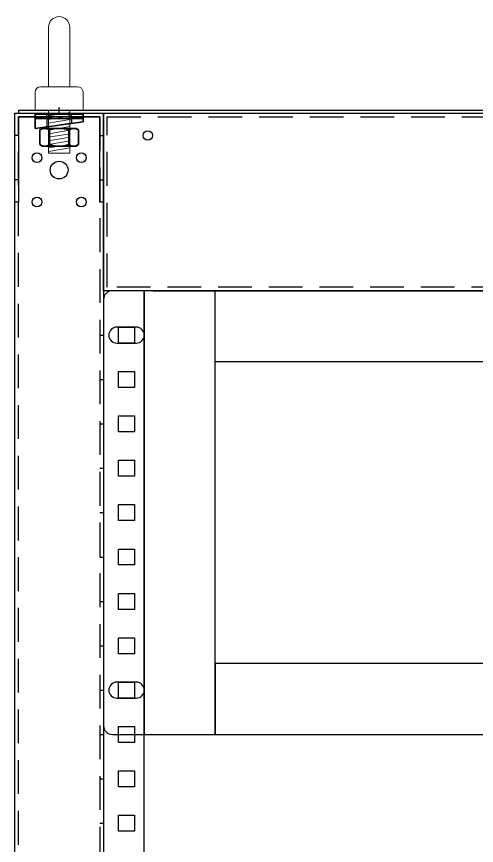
# Model space of a CAD drawing. Header units: millimetres. Extents: x 173893 to 258446, y -176540 to -123824.
# Drawn here: x 198456 to 198715.2, y -139478.9 to -139011.9 of the extents above; entities that cross this region are included whole.
import ezdxf

# ---------------------------------------------------------------- set-up
doc = ezdxf.new("R2010")
doc.units = ezdxf.units.MM
doc.header["$LTSCALE"] = 3
for name, pattern in [('ACAD_ISO04W100', [30, 24, -3, 0, -3]), ('CACHE2', [4.7625, 3.175, -1.5875]), ('HIDDEN', [9.525, 6.35, -3.175])]:
    doc.linetypes.add(name, pattern=pattern)
for name, color, linetype in [('@.DM. NÉT CHÍNH', 7, 'Continuous'), ('@.DM. NÉT ĐỤC', 2, 'Continuous'), ('@.VISIBLE', 7, 'Continuous'), ('centerline', 6, 'ACAD_ISO04W100'), ('equipments', 2, 'Continuous')]:
    doc.layers.add(name, color=color, linetype=linetype)
doc.layers.add('FORT', color=2, linetype='Continuous', lineweight=35)
doc.layers.add('POINTILLE', color=8, linetype='CACHE2', lineweight=25)

# ---------------------------------------------------------------- blocks, each defined once
blk = doc.blocks.new('HM12_COTE')
at = {"layer": 'FORT'}
for p, q in [((-10.97, 9.15), (-9.5, 10)), ((9.5, 10), (-9.5, 10)), ((10.97, 9.15), (9.5, 10)), ((-10.97, 0.85), (-10.97, 9.15)), ((-5.48, 0.85), (-5.48, 9.15)), ((5.48, 0.85), (5.48, 9.15)), ((10.97, 0.85), (10.97, 9.15)), ((-9.5, 0), (-10.97, 0.85)), ((-9.5, 0), (9.5, 0)), ((9.5, 0), (10.97, 0.85))]:
    blk.add_line(p, q, dxfattribs=at)
for centre, radius, start, end in [((-8.23, 5.14), 4.86, 55.6159, 124.3841), ((0, -8.15), 18.15, 72.4121, 107.5879), ((8.23, 5.14), 4.86, 55.6159, 124.3841), ((-8.23, 4.86), 4.86, 235.6159, 304.3841), ((0, 18.15), 18.15, 252.4121, 287.5879), ((8.23, 4.86), 4.86, 235.6159, 304.3841)]:
    blk.add_arc(centre, radius, start, end, dxfattribs=at)
blk = doc.blocks.new('CALE_M12_IPN')
at = {"layer": 'FORT'}
for p, q in [((-13.5, 3.61), (13.5, 3.61)), ((-13.5, -1.89), (-13.5, 3.61)), ((13.5, 1.89), (-13.5, -1.89)), ((13.5, 3.61), (13.5, 1.89))]:
    blk.add_line(p, q, dxfattribs=at)
at = {"layer": 'POINTILLE'}
for p, q in [((-7, 3.61), (-7, -0.98)), ((7, 3.61), (7, 0.98))]:
    blk.add_line(p, q, dxfattribs=at)
blk = doc.blocks.new('RONDELLE_M12')
at = {"layer": 'FORT'}
blk.add_lwpolyline([(-13.5, 2.5), (-13.5, 0), (13.5, 0), (13.5, 2.5)], close=True, dxfattribs=at)
at = {"layer": 'POINTILLE'}
for p, q in [((-7, 0), (-7, 2.5)), ((7, 0), (7, 2.5))]:
    blk.add_line(p, q, dxfattribs=at)
blk = doc.blocks.new('Lifting Front')
at = {"layer": 'centerline'}
blk.add_line((0, -2), (0, 2), dxfattribs=at)
at = {"layer": 'equipments', "lineweight": 0}
for p, q in [((-6, 47), (-6, 13.5)), ((6, 47), (6, 13.5)), ((-13.5, 0), (-13.5, 10.33)), ((-10.33, 13.5), (10.33, 13.5)), ((13.5, 0), (13.5, 10.33)), ((13.5, 0), (-13.5, 0)), ((-6, 0), (-6, -24)), ((6, 0), (-6, 0)), ((6, 0), (6, -24)), ((6, -24), (-6, -24))]:
    blk.add_line(p, q, dxfattribs=at)
at = {"layer": 'equipments', "color": 8, "lineweight": 0}
for p, q in [((6, -1), (-6, -3)), ((6, -3), (-6, -5)), ((6, -5), (-6, -7)), ((6, -7), (-6, -9)), ((6, -9), (-6, -11)), ((6, -11), (-6, -13)), ((6, -13), (-6, -15)), ((6, -15), (-6, -17)), ((6, -17), (-6, -19)), ((6, -19), (-6, -21)), ((6, -21), (-6, -23))]:
    blk.add_line(p, q, dxfattribs=at)
at = {"layer": 'equipments', "lineweight": 0}
for centre, radius, start, end in [((0, 47), 6, 0, 180), ((-10.33, 10.33), 3.17, 90, 180), ((10.33, 10.33), 3.17, 0, 90)]:
    blk.add_arc(centre, radius, start, end, dxfattribs=at)
for name, p in [('RONDELLE_M12', (0, -4.5)), ('CALE_M12_IPN', (0, -8.11)), ('HM12_COTE', (0, -20))]:
    blk.add_blockref(name, p)
blk = doc.blocks.new('A$Ca22bb21c')
at = {"layer": '@.DM. NÉT CHÍNH', "color": 1}
for p, q in [((2, 37.5), (0, 37.5)), ((48, 37.5), (50, 37.5)), ((2, 12.5), (0, 12.5)), ((2, 12.5), (0, 12.5)), ((2, 12.5), (0, 12.5)), ((48, 12.5), (50, 12.5))]:
    blk.add_line(p, q, dxfattribs=at)
blk.add_lwpolyline([(50, 0), (50, 50), (0, 50), (0, 0), (2, 0), (2, 48), (48, 48), (48, 0)], close=True, dxfattribs=at)
blk = doc.blocks.new('Oval 20x9')
at = {"layer": '@.VISIBLE', "color": 2}
blk.add_lwpolyline([(-5.5, -4.5), (5.5, -4.5, 0.414214), (10, 0), (10, 0, 0.414214), (5.5, 4.5), (-5.5, 4.5, 0.414214), (-10, 0), (-10, 0, 0.414214)], format="xyb", close=True, dxfattribs=at)

msp = doc.modelspace()

# ---------------------------------------------------------------- linework, layer by layer
for points in [[(198527.97, -139166.4), (198527.97, -139416.4), (198567.97, -139416.4), (198567.97, -139166.4)], [(198567.97, -139166.4), (199241.97, -139166.4), (199241.97, -139206.4), (198567.97, -139206.4)], [(198567.97, -139416.4), (199241.97, -139416.4), (199241.97, -139376.4), (198567.97, -139376.4)]]:
    msp.add_lwpolyline(points, close=True)
at = {"layer": '@.DM. NÉT CHÍNH', "color": 1}
for p, q in [((198502.97, -139191.4), (198504.97, -139191.4)), ((198502.97, -139216.4), (198504.97, -139216.4)), ((198502.97, -139241.4), (198504.97, -139241.4)), ((198502.97, -139266.4), (198504.97, -139266.4)), ((198502.97, -139291.4), (198504.97, -139291.4)), ((198502.97, -139316.4), (198504.97, -139316.4)), ((198502.97, -139341.4), (198504.97, -139341.4)), ((198502.97, -139366.4), (198504.97, -139366.4)), ((198502.97, -139391.4), (198504.97, -139391.4)), ((198502.97, -139416.4), (198504.97, -139416.4)), ((198502.97, -139441.4), (198504.97, -139441.4)), ((198502.97, -139466.4), (198504.97, -139466.4))]:
    msp.add_line(p, q, dxfattribs=at)
at = {"layer": '@.DM. NÉT CHÍNH'}
for points in [[(198504.97, -139066.4), (198504.97, -141166.4), (198454.97, -141166.4), (198454.97, -139066.4)], [(198456.97, -139066.4), (199352.97, -139066.4), (199352.97, -139064.9), (198456.97, -139064.9)], [(198504.97, -139066.4), (199304.97, -139066.4), (199304.97, -139166.4), (198504.97, -139166.4)]]:
    msp.add_lwpolyline(points, close=True, dxfattribs=at)
at = {"layer": '@.DM. NÉT CHÍNH', "linetype": 'HIDDEN'}
for points in [[(198502.97, -139068.4), (198502.97, -141164.4), (198456.97, -141164.4), (198456.97, -139068.4)], [(198506.97, -139068.4), (199302.97, -139068.4), (199302.97, -139164.4), (198506.97, -139164.4)]]:
    msp.add_lwpolyline(points, close=True, dxfattribs=at)
at = {"layer": '@.DM. NÉT CHÍNH'}
for centre, radius in [((198467.47, -139091.4), 2.7), ((198492.47, -139091.4), 2.7), ((198479.97, -139098.4), 5), ((198467.47, -139116.4), 2.7), ((198492.47, -139116.4), 2.7)]:
    msp.add_circle(centre, radius, dxfattribs=at)
at = {"layer": '@.DM. NÉT ĐỤC'}
msp.add_circle((198529.97, -139078.9), 2.7, dxfattribs=at)
at = {"layer": '@.VISIBLE', "color": 151}
msp.add_line((198527.97, -141066.4), (198527.97, -139166.4), dxfattribs=at)
at = {"layer": '@.VISIBLE'}
for p, q in [((198532.97, -139166.4), (199276.97, -139166.4)), ((198532.97, -139416.4), (199276.97, -139416.4))]:
    msp.add_line(p, q, dxfattribs=at)
msp.add_lwpolyline([(198532.97, -139166.4), (198509.97, -139166.4, 0.414214), (198504.97, -139171.4), (198504.97, -139411.4, 0.414214), (198509.97, -139416.4), (198532.97, -139416.4)], format="xyb", dxfattribs=at)
at = {"layer": '@.VISIBLE', "color": 151}
for points in [[(198513.47, -139186.9), (198522.47, -139186.9), (198522.47, -139195.9), (198513.47, -139195.9)], [(198513.47, -139211.9), (198522.47, -139211.9), (198522.47, -139220.9), (198513.47, -139220.9)], [(198513.47, -139236.9), (198522.47, -139236.9), (198522.47, -139245.9), (198513.47, -139245.9)], [(198513.47, -139261.9), (198522.47, -139261.9), (198522.47, -139270.9), (198513.47, -139270.9)], [(198513.47, -139286.9), (198522.47, -139286.9), (198522.47, -139295.9), (198513.47, -139295.9)], [(198513.47, -139311.9), (198522.47, -139311.9), (198522.47, -139320.9), (198513.47, -139320.9)], [(198513.47, -139336.9), (198522.47, -139336.9), (198522.47, -139345.9), (198513.47, -139345.9)], [(198513.47, -139361.9), (198522.47, -139361.9), (198522.47, -139370.9), (198513.47, -139370.9)], [(198513.47, -139386.9), (198522.47, -139386.9), (198522.47, -139395.9), (198513.47, -139395.9)], [(198513.47, -139411.9), (198522.47, -139411.9), (198522.47, -139420.9), (198513.47, -139420.9)], [(198513.47, -139436.9), (198522.47, -139436.9), (198522.47, -139445.9), (198513.47, -139445.9)], [(198513.47, -139461.9), (198522.47, -139461.9), (198522.47, -139470.9), (198513.47, -139470.9)]]:
    msp.add_lwpolyline(points, close=True, dxfattribs=at)

# ---------------------------------------------------------------- block references
at = {"layer": '@.DM. NÉT CHÍNH', "xscale": -1}
msp.add_blockref('A$Ca22bb21c', (198504.97, -139116.4), dxfattribs=at)
at = {"layer": '@.VISIBLE'}
for p in [(198517.97, -139191.4), (198517.97, -139391.4)]:
    msp.add_blockref('Oval 20x9', p, dxfattribs=at)
at = {"layer": 'equipments'}
msp.add_blockref('Lifting Front', (198479.97, -139064.9), dxfattribs=at)

doc.saveas('drawing.dxf')
